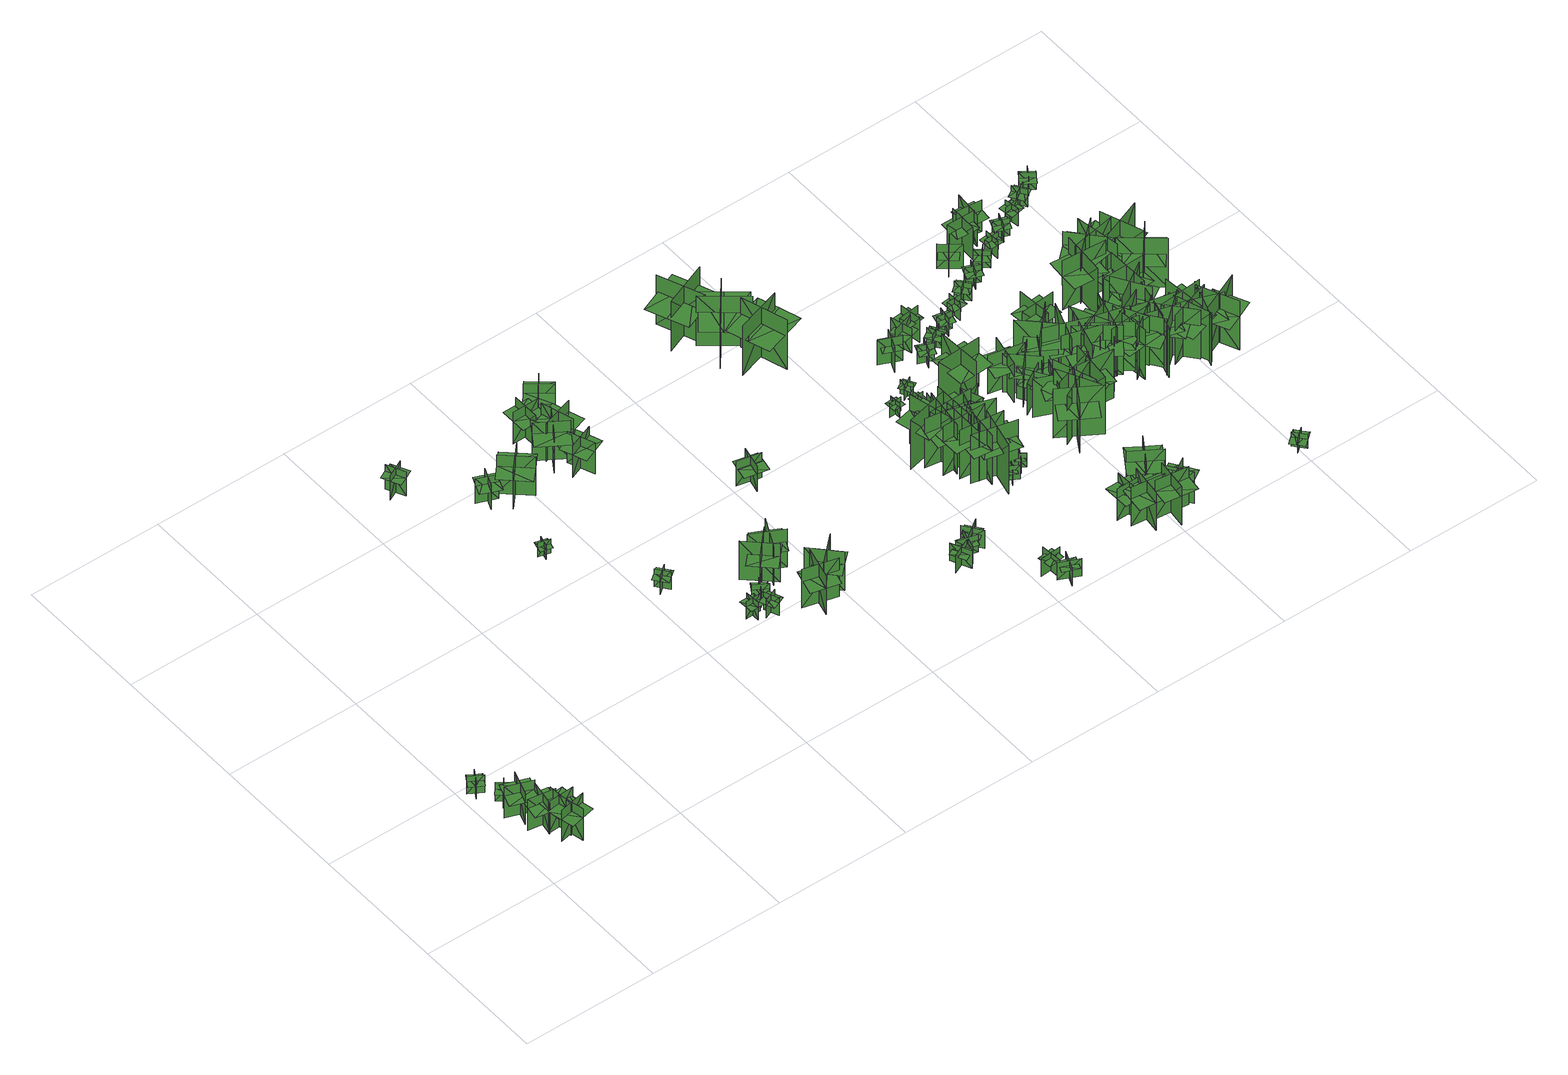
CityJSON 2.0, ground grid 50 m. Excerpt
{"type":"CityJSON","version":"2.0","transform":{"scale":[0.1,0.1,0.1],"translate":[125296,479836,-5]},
"CityObjects":{
"tree1":{"type":"SolitaryVegetationObject","geometry":[{"type":"MultiSurface","lod":"1","boundaries":[[[0,1,2]],[[0,2,3]],[[4,5,6]],[[4,6,7]],[[8,9,10]],[[8,10,11]],[[8,11,12]],[[8,12,13]]]}]},
"tree2":{"type":"SolitaryVegetationObject","geometry":[{"type":"MultiSurface","lod":"1","boundaries":[[[14,15,16]],[[14,16,17]],[[18,19,20]],[[18,20,21]],[[22,23,24]],[[22,24,25]],[[22,25,26]],[[22,26,27]]]}]},
"tree3":{"type":"SolitaryVegetationObject","geometry":[{"type":"MultiSurface","lod":"1","boundaries":[[[28,29,30]],[[28,30,31]],[[32,33,34]],[[32,34,35]],[[36,37,38]],[[36,38,39]],[[36,39,40]],[[36,40,41]]]}]},
"tree4":{"type":"SolitaryVegetationObject","geometry":[{"type":"MultiSurface","lod":"1","boundaries":[[[42,43,44]],[[42,44,45]],[[46,47,48]],[[46,48,49]],[[50,51,52]],[[50,52,53]],[[50,53,54]],[[50,54,55]]]}]},
"tree5":{"type":"SolitaryVegetationObject","geometry":[{"type":"MultiSurface","lod":"1","boundaries":[[[56,57,58]],[[56,58,59]],[[60,61,62]],[[60,62,63]],[[64,65,66]],[[64,66,67]],[[64,67,68]],[[64,68,69]]]}]},
"tree6":{"type":"SolitaryVegetationObject","geometry":[{"type":"MultiSurface","lod":"1","boundaries":[[[70,71,72]],[[70,72,73]],[[74,75,76]],[[74,76,77]],[[78,79,80]],[[78,80,81]],[[78,81,82]],[[78,82,83]]]}]},
"tree7":{"type":"SolitaryVegetationObject","geometry":[{"type":"MultiSurface","lod":"1","boundaries":[[[84,85,86]],[[84,86,87]],[[88,89,90]],[[88,90,91]],[[92,93,94]],[[92,94,95]],[[92,95,96]],[[92,96,97]]]}]},
"tree8":{"type":"SolitaryVegetationObject","geometry":[{"type":"MultiSurface","lod":"1","boundaries":[[[98,99,100]],[[98,100,101]],[[102,103,104]],[[102,104,105]],[[106,107,108]],[[106,108,109]],[[106,109,110]],[[106,110,111]]]}]},
"tree9":{"type":"SolitaryVegetationObject","geometry":[{"type":"MultiSurface","lod":"1","boundaries":[[[112,113,114]],[[112,114,115]],[[116,117,118]],[[116,118,119]],[[120,121,122]],[[120,122,123]],[[120,123,124]],[[120,124,125]]]}]},
"tree10":{"type":"SolitaryVegetationObject","geometry":[{"type":"MultiSurface","lod":"1","boundaries":[[[126,127,128]],[[126,128,129]],[[130,131,132]],[[130,132,133]],[[134,135,136]],[[134,136,137]],[[134,137,138]],[[134,138,139]]]}]},
"tree11":{"type":"SolitaryVegetationObject","geometry":[{"type":"MultiSurface","lod":"1","boundaries":[[[140,141,142]],[[140,142,143]],[[144,145,146]],[[144,146,147]],[[148,149,150]],[[148,150,151]],[[148,151,152]],[[148,152,153]]]}]},
"tree12":{"type":"SolitaryVegetationObject","geometry":[{"type":"MultiSurface","lod":"1","boundaries":[[[154,155,156]],[[154,156,157]],[[158,159,160]],[[158,160,161]],[[162,163,164]],[[162,164,165]],[[162,165,166]],[[162,166,167]]]}]},
"tree13":{"type":"SolitaryVegetationObject","geometry":[{"type":"MultiSurface","lod":"1","boundaries":[[[168,169,170]],[[168,170,171]],[[172,173,174]],[[172,174,175]],[[176,177,178]],[[176,178,179]],[[176,179,180]],[[176,180,181]]]}]},
"tree14":{"type":"SolitaryVegetationObject","geometry":[{"type":"MultiSurface","lod":"1","boundaries":[[[182,183,184]],[[182,184,185]],[[186,187,188]],[[186,188,189]],[[190,191,192]],[[190,192,193]],[[190,193,194]],[[190,194,195]]]}]},
"tree15":{"type":"SolitaryVegetationObject","geometry":[{"type":"MultiSurface","lod":"1","boundaries":[[[196,197,198]],[[196,198,199]],[[200,201,202]],[[200,202,203]],[[204,205,206]],[[204,206,207]],[[204,207,208]],[[204,208,209]]]}]},
"tree16":{"type":"SolitaryVegetationObject","geometry":[{"type":"MultiSurface","lod":"1","boundaries":[[[210,211,212]],[[210,212,213]],[[214,215,216]],[[214,216,217]],[[218,219,220]],[[218,220,221]],[[218,221,222]],[[218,222,223]]]}]},
"tree17":{"type":"SolitaryVegetationObject","geometry":[{"type":"MultiSurface","lod":"1","boundaries":[[[224,225,226]],[[224,226,227]],[[228,229,230]],[[228,230,231]],[[232,233,234]],[[232,234,235]],[[232,235,236]],[[232,236,237]]]}]},
"tree18":{"type":"SolitaryVegetationObject","geometry":[{"type":"MultiSurface","lod":"1","boundaries":[[[238,239,240]],[[238,240,241]],[[242,243,244]],[[242,244,245]],[[246,247,248]],[[246,248,249]],[[246,249,250]],[[246,250,251]]]}]},
"tree19":{"type":"SolitaryVegetationObject","geometry":[{"type":"MultiSurface","lod":"1","boundaries":[[[252,253,254]],[[252,254,255]],[[256,257,258]],[[256,258,259]],[[260,261,262]],[[260,262,263]],[[260,263,264]],[[260,264,265]]]}]},
"tree20":{"type":"SolitaryVegetationObject","geometry":[{"type":"MultiSurface","lod":"1","boundaries":[[[266,267,268]],[[266,268,269]],[[270,271,272]],[[270,272,273]],[[274,275,276]],[[274,276,277]],[[274,277,278]],[[274,278,279]]]}]},
"tree21":{"type":"SolitaryVegetationObject","geometry":[{"type":"MultiSurface","lod":"1","boundaries":[[[280,281,282]],[[280,282,283]],[[284,285,286]],[[284,286,287]],[[288,289,290]],[[288,290,291]],[[288,291,292]],[[288,292,293]]]}]},
"tree22":{"type":"SolitaryVegetationObject","geometry":[{"type":"MultiSurface","lod":"1","boundaries":[[[294,295,296]],[[294,296,297]],[[298,299,300]],[[298,300,301]],[[302,303,304]],[[302,304,305]],[[302,305,306]],[[302,306,307]]]}]},
"tree23":{"type":"SolitaryVegetationObject","geometry":[{"type":"MultiSurface","lod":"1","boundaries":[[[308,309,310]],[[308,310,311]],[[312,313,314]],[[312,314,315]],[[316,317,318]],[[316,318,319]],[[316,319,320]],[[316,320,321]]]}]},
"tree24":{"type":"SolitaryVegetationObject","geometry":[{"type":"MultiSurface","lod":"1","boundaries":[[[322,323,324]],[[322,324,325]],[[326,327,328]],[[326,328,329]],[[330,331,332]],[[330,332,333]],[[330,333,334]],[[330,334,335]]]}]},
"tree25":{"type":"SolitaryVegetationObject","geometry":[{"type":"MultiSurface","lod":"1","boundaries":[[[336,337,338]],[[336,338,339]],[[340,341,342]],[[340,342,343]],[[344,345,346]],[[344,346,347]],[[344,347,348]],[[344,348,349]]]}]},
"tree26":{"type":"SolitaryVegetationObject","geometry":[{"type":"MultiSurface","lod":"1","boundaries":[[[350,351,352]],[[350,352,353]],[[354,355,356]],[[354,356,357]],[[358,359,360]],[[358,360,361]],[[358,361,362]],[[358,362,363]]]}]},
"tree27":{"type":"SolitaryVegetationObject","geometry":[{"type":"MultiSurface","lod":"1","boundaries":[[[364,365,366]],[[364,366,367]],[[368,369,370]],[[368,370,371]],[[372,373,374]],[[372,374,375]],[[372,375,376]],[[372,376,377]]]}]},
"tree28":{"type":"SolitaryVegetationObject","geometry":[{"type":"MultiSurface","lod":"1","boundaries":[[[378,379,380]],[[378,380,381]],[[382,383,384]],[[382,384,385]],[[386,387,388]],[[386,388,389]],[[386,389,390]],[[386,390,391]]]}]},
"tree29":{"type":"SolitaryVegetationObject","geometry":[{"type":"MultiSurface","lod":"1","boundaries":[[[392,393,394]],[[392,394,395]],[[396,397,398]],[[396,398,399]],[[400,401,402]],[[400,402,403]],[[400,403,404]],[[400,404,405]]]}]},
"tree30":{"type":"SolitaryVegetationObject","geometry":[{"type":"MultiSurface","lod":"1","boundaries":[[[406,407,408]],[[406,408,409]],[[410,411,412]],[[410,412,413]],[[414,415,416]],[[414,416,417]],[[414,417,418]],[[414,418,419]]]}]},
"tree31":{"type":"SolitaryVegetationObject","geometry":[{"type":"MultiSurface","lod":"1","boundaries":[[[420,421,422]],[[420,422,423]],[[424,425,426]],[[424,426,427]],[[428,429,430]],[[428,430,431]],[[428,431,432]],[[428,432,433]]]}]},
"tree32":{"type":"SolitaryVegetationObject","geometry":[{"type":"MultiSurface","lod":"1","boundaries":[[[434,435,436]],[[434,436,437]],[[438,439,440]],[[438,440,441]],[[442,443,444]],[[442,444,445]],[[442,445,446]],[[442,446,447]]]}]},
"tree33":{"type":"SolitaryVegetationObject","geometry":[{"type":"MultiSurface","lod":"1","boundaries":[[[448,449,450]],[[448,450,451]],[[452,453,454]],[[452,454,455]],[[456,457,458]],[[456,458,459]],[[456,459,460]],[[456,460,461]]]}]},
"tree34":{"type":"SolitaryVegetationObject","geometry":[{"type":"MultiSurface","lod":"1","boundaries":[[[462,463,464]],[[462,464,465]],[[466,467,468]],[[466,468,469]],[[470,471,472]],[[470,472,473]],[[470,473,474]],[[470,474,475]]]}]},
"tree35":{"type":"SolitaryVegetationObject","geometry":[{"type":"MultiSurface","lod":"1","boundaries":[[[476,477,478]],[[476,478,479]],[[480,481,482]],[[480,482,483]],[[484,485,486]],[[484,486,487]],[[484,487,488]],[[484,488,489]]]}]},
"tree36":{"type":"SolitaryVegetationObject","geometry":[{"type":"MultiSurface","lod":"1","boundaries":[[[490,491,492]],[[490,492,493]],[[494,495,496]],[[494,496,497]],[[498,499,500]],[[498,500,501]],[[498,501,502]],[[498,502,503]]]}]},
"tree37":{"type":"SolitaryVegetationObject","geometry":[{"type":"MultiSurface","lod":"1","boundaries":[[[504,505,506]],[[504,506,507]],[[508,509,510]],[[508,510,511]],[[512,513,514]],[[512,514,515]],[[512,515,516]],[[512,516,517]]]}]},
"tree38":{"type":"SolitaryVegetationObject","geometry":[{"type":"MultiSurface","lod":"1","boundaries":[[[518,519,520]],[[518,520,521]],[[522,523,524]],[[522,524,525]],[[526,527,528]],[[526,528,529]],[[526,529,530]],[[526,530,531]]]}]},
"tree39":{"type":"SolitaryVegetationObject","geometry":[{"type":"MultiSurface","lod":"1","boundaries":[[[532,533,534]],[[532,534,535]],[[536,537,538]],[[536,538,539]],[[540,541,542]],[[540,542,543]],[[540,543,544]],[[540,544,545]]]}]},
"tree40":{"type":"SolitaryVegetationObject","geometry":[{"type":"MultiSurface","lod":"1","boundaries":[[[546,547,548]],[[546,548,549]],[[550,551,552]],[[550,552,553]],[[554,555,556]],[[554,556,557]],[[554,557,558]],[[554,558,559]]]}]},
"tree41":{"type":"SolitaryVegetationObject","geometry":[{"type":"MultiSurface","lod":"1","boundaries":[[[560,561,562]],[[560,562,563]],[[564,565,566]],[[564,566,567]],[[568,569,570]],[[568,570,571]],[[568,571,572]],[[568,572,573]]]}]},
"tree42":{"type":"SolitaryVegetationObject","geometry":[{"type":"MultiSurface","lod":"1","boundaries":[[[574,575,576]],[[574,576,577]],[[578,579,580]],[[578,580,581]],[[582,583,584]],[[582,584,585]],[[582,585,586]],[[582,586,587]]]}]},
"tree43":{"type":"SolitaryVegetationObject","geometry":[{"type":"MultiSurface","lod":"1","boundaries":[[[588,589,590]],[[588,590,591]],[[592,593,594]],[[592,594,595]],[[596,597,598]],[[596,598,599]],[[596,599,600]],[[596,600,601]]]}]},
"tree44":{"type":"SolitaryVegetationObject","geometry":[{"type":"MultiSurface","lod":"1","boundaries":[[[602,603,604]],[[602,604,605]],[[606,607,608]],[[606,608,609]],[[610,611,612]],[[610,612,613]],[[610,613,614]],[[610,614,615]]]}]},
"tree45":{"type":"SolitaryVegetationObject","geometry":[{"type":"MultiSurface","lod":"1","boundaries":[[[616,617,618]],[[616,618,619]],[[620,621,622]],[[620,622,623]],[[624,625,626]],[[624,626,627]],[[624,627,628]],[[624,628,629]]]}]},
"tree46":{"type":"SolitaryVegetationObject","geometry":[{"type":"MultiSurface","lod":"1","boundaries":[[[630,631,632]],[[630,632,633]],[[634,635,636]],[[634,636,637]],[[638,639,640]],[[638,640,641]],[[638,641,642]],[[638,642,643]]]}]},
"tree47":{"type":"SolitaryVegetationObject","geometry":[{"type":"MultiSurface","lod":"1","boundaries":[[[644,645,646]],[[644,646,647]],[[648,649,650]],[[648,650,651]],[[652,653,654]],[[652,654,655]],[[652,655,656]],[[652,656,657]]]}]},
"tree48":{"type":"SolitaryVegetationObject","geometry":[{"type":"MultiSurface","lod":"1","boundaries":[[[658,659,660]],[[658,660,661]],[[662,663,664]],[[662,664,665]],[[666,667,668]],[[666,668,669]],[[666,669,670]],[[666,670,671]]]}]},
"tree49":{"type":"SolitaryVegetationObject","geometry":[{"type":"MultiSurface","lod":"1","boundaries":[[[672,673,674]],[[672,674,675]],[[676,677,678]],[[676,678,679]],[[680,681,682]],[[680,682,683]],[[680,683,684]],[[680,684,685]]]}]},
"tree50":{"type":"SolitaryVegetationObject","geometry":[{"type":"MultiSurface","lod":"1","boundaries":[[[686,687,688]],[[686,688,689]],[[690,691,692]],[[690,692,693]],[[694,695,696]],[[694,696,697]],[[694,697,698]],[[694,698,699]]]}]},
"tree51":{"type":"SolitaryVegetationObject","geometry":[{"type":"MultiSurface","lod":"1","boundaries":[[[700,701,702]],[[700,702,703]],[[704,705,706]],[[704,706,707]],[[708,709,710]],[[708,710,711]],[[708,711,712]],[[708,712,713]]]}]},
"tree52":{"type":"SolitaryVegetationObject","geometry":[{"type":"MultiSurface","lod":"1","boundaries":[[[714,715,716]],[[714,716,717]],[[718,719,720]],[[718,720,721]],[[722,723,724]],[[722,724,725]],[[722,725,726]],[[722,726,727]]]}]},
"tree53":{"type":"SolitaryVegetationObject","geometry":[{"type":"MultiSurface","lod":"1","boundaries":[[[728,729,730]],[[728,730,731]],[[732,733,734]],[[732,734,735]],[[736,737,738]],[[736,738,739]],[[736,739,740]],[[736,740,741]]]}]},
"tree54":{"type":"SolitaryVegetationObject","geometry":[{"type":"MultiSurface","lod":"1","boundaries":[[[742,743,744]],[[742,744,745]],[[746,747,748]],[[746,748,749]],[[750,751,752]],[[750,752,753]],[[750,753,754]],[[750,754,755]]]}]},
"tree55":{"type":"SolitaryVegetationObject","geometry":[{"type":"MultiSurface","lod":"1","boundaries":[[[756,757,758]],[[756,758,759]],[[760,761,762]],[[760,762,763]],[[764,765,766]],[[764,766,767]],[[764,767,768]],[[764,768,769]]]}]},
"tree56":{"type":"SolitaryVegetationObject","geometry":[{"type":"MultiSurface","lod":"1","boundaries":[[[770,771,772]],[[770,772,773]],[[774,775,776]],[[774,776,777]],[[778,779,780]],[[778,780,781]],[[778,781,782]],[[778,782,783]]]}]},
"tree57":{"type":"SolitaryVegetationObject","geometry":[{"type":"MultiSurface","lod":"1","boundaries":[[[784,785,786]],[[784,786,787]],[[788,789,790]],[[788,790,791]],[[792,793,794]],[[792,794,795]],[[792,795,796]],[[792,796,797]]]}]},
"tree58":{"type":"SolitaryVegetationObject","geometry":[{"type":"MultiSurface","lod":"1","boundaries":[[[798,799,800]],[[798,800,801]],[[802,803,804]],[[802,804,805]],[[806,807,808]],[[806,808,809]],[[806,809,810]],[[806,810,811]]]}]},
"tree59":{"type":"SolitaryVegetationObject","geometry":[{"type":"MultiSurface","lod":"1","boundaries":[[[812,813,814]],[[812,814,815]],[[816,817,818]],[[816,818,819]],[[820,821,822]],[[820,822,823]],[[820,823,824]],[[820,824,825]]]}]},
"tree60":{"type":"SolitaryVegetationObject","geometry":[{"type":"MultiSurface","lod":"1","boundaries":[[[826,827,828]],[[826,828,829]],[[830,831,832]],[[830,832,833]],[[834,835,836]],[[834,836,837]],[[834,837,838]],[[834,838,839]]]}]},
"tree61":{"type":"SolitaryVegetationObject","geometry":[{"type":"MultiSurface","lod":"1","boundaries":[[[840,841,842]],[[840,842,843]],[[844,845,846]],[[844,846,847]],[[848,849,850]],[[848,850,851]],[[848,851,852]],[[848,852,853]]]}]},
"tree62":{"type":"SolitaryVegetationObject","geometry":[{"type":"MultiSurface","lod":"1","boundaries":[[[854,855,856]],[[854,856,857]],[[858,859,860]],[[858,860,861]],[[862,863,864]],[[862,864,865]],[[862,865,866]],[[862,866,867]]]}]},
"tree63":{"type":"SolitaryVegetationObject","geometry":[{"type":"MultiSurface","lod":"1","boundaries":[[[868,869,870]],[[868,870,871]],[[872,873,874]],[[872,874,875]],[[876,877,878]],[[876,878,879]],[[876,879,880]],[[876,880,881]]]}]},
"tree64":{"type":"SolitaryVegetationObject","geometry":[{"type":"MultiSurface","lod":"1","boundaries":[[[882,883,884]],[[882,884,885]],[[886,887,888]],[[886,888,889]],[[890,891,892]],[[890,892,893]],[[890,893,894]],[[890,894,895]]]}]},
"tree65":{"type":"SolitaryVegetationObject","geometry":[{"type":"MultiSurface","lod":"1","boundaries":[[[896,897,898]],[[896,898,899]],[[900,901,902]],[[900,902,903]],[[904,905,906]],[[904,906,907]],[[904,907,908]],[[904,908,909]]]}]},
"tree66":{"type":"SolitaryVegetationObject","geometry":[{"type":"MultiSurface","lod":"1","boundaries":[[[910,911,912]],[[910,912,913]],[[914,915,916]],[[914,916,917]],[[918,919,920]],[[918,920,921]],[[918,921,922]],[[918,922,923]]]}]},
"tree67":{"type":"SolitaryVegetationObject","geometry":[{"type":"MultiSurface","lod":"1","boundaries":[[[924,925,926]],[[924,926,927]],[[928,929,930]],[[928,930,931]],[[932,933,934]],[[932,934,935]],[[932,935,936]],[[932,936,937]]]}]},
"tree68":{"type":"SolitaryVegetationObject","geometry":[{"type":"MultiSurface","lod":"1","boundaries":[[[938,939,940]],[[938,940,941]],[[942,943,944]],[[942,944,945]],[[946,947,948]],[[946,948,949]],[[946,949,950]],[[946,950,951]]]}]},
"tree69":{"type":"SolitaryVegetationObject","geometry":[{"type":"MultiSurface","lod":"1","boundaries":[[[952,953,954]],[[952,954,955]],[[956,957,958]],[[956,958,959]],[[960,961,962]],[[960,962,963]],[[960,963,964]],[[960,964,965]]]}]},
"tree70":{"type":"SolitaryVegetationObject","geometry":[{"type":"MultiSurface","lod":"1","boundaries":[[[966,967,968]],[[966,968,969]],[[970,971,972]],[[970,972,973]],[[974,975,976]],[[974,976,977]],[[974,977,978]],[[974,978,979]]]}]},
"tree71":{"type":"SolitaryVegetationObject","geometry":[{"type":"MultiSurface","lod":"1","boundaries":[[[980,981,982]],[[980,982,983]],[[984,985,986]],[[984,986,987]],[[988,989,990]],[[988,990,991]],[[988,991,992]],[[988,992,993]]]}]},
"tree72":{"type":"SolitaryVegetationObject","geometry":[{"type":"MultiSurface","lod":"1","boundaries":[[[994,995,996]],[[994,996,997]],[[998,999,1000]],[[998,1000,1001]],[[1002,1003,1004]],[[1002,1004,1005]],[[1002,1005,1006]],[[1002,1006,1007]]]}]},
"tree73":{"type":"SolitaryVegetationObject","geometry":[{"type":"MultiSurface","lod":"1","boundaries":[[[1008,1009,1010]],[[1008,1010,1011]],[[1012,1013,1014]],[[1012,1014,1015]],[[1016,1017,1018]],[[1016,1018,1019]],[[1016,1019,1020]],[[1016,1020,1021]]]}]},
"tree74":{"type":"SolitaryVegetationObject","geometry":[{"type":"MultiSurface","lod":"1","boundaries":[[[1022,1023,1024]],[[1022,1024,1025]],[[1026,1027,1028]],[[1026,1028,1029]],[[1030,1031,1032]],[[1030,1032,1033]],[[1030,1034,1035]],[[1030,1035,1031]]]}]},
"tree75":{"type":"SolitaryVegetationObject","geometry":[{"type":"MultiSurface","lod":"1","boundaries":[[[1036,1037,1038]],[[1036,1038,1039]],[[1040,1041,1042]],[[1040,1042,1043]],[[1044,1045,1046]],[[1044,1046,1047]],[[1044,1047,1048]],[[1044,1048,1049]]]}]},
"tree76":{"type":"SolitaryVegetationObject","geometry":[{"type":"MultiSurface","lod":"1","boundaries":[[[1050,1051,1052]],[[1050,1052,1053]],[[1054,1055,1056]],[[1054,1056,1057]],[[1058,1059,1060]],[[1058,1060,1061]],[[1058,1061,1062]],[[1058,1062,1063]]]}]},
"tree77":{"type":"SolitaryVegetationObject","geometry":[{"type":"MultiSurface","lod":"1","boundaries":[[[1064,1065,1066]],[[1064,1066,1067]],[[1068,1069,1070]],[[1068,1070,1071]],[[1072,1073,1074]],[[1072,1074,1075]],[[1072,1075,1076]],[[1072,1076,1077]]]}]},
"tree78":{"type":"SolitaryVegetationObject","geometry":[{"type":"MultiSurface","lod":"1","boundaries":[[[1078,1079,1080]],[[1078,1080,1081]],[[1082,1083,1084]],[[1082,1084,1085]],[[1086,1087,1088]],[[1086,1088,1089]],[[1086,1089,1090]],[[1086,1090,1091]]]}]},
"tree79":{"type":"SolitaryVegetationObject","geometry":[{"type":"MultiSurface","lod":"1","boundaries":[[[1092,1093,1094]],[[1092,1094,1095]],[[1096,1097,1098]],[[1096,1098,1099]],[[1100,1101,1102]],[[1100,1102,1103]],[[1100,1103,1104]],[[1100,1104,1105]]]}]},
"tree80":{"type":"SolitaryVegetationObject","geometry":[{"type":"MultiSurface","lod":"1","boundaries":[[[1106,1107,1108]],[[1106,1108,1109]],[[1110,1111,1112]],[[1110,1112,1113]],[[1114,1115,1116]],[[1114,1116,1117]],[[1114,1117,1118]],[[1114,1118,1119]]]}]},
"tree81":{"type":"SolitaryVegetationObject","geometry":[{"type":"MultiSurface","lod":"1","boundaries":[[[1120,1121,1122]],[[1120,1122,1123]],[[1124,1125,1126]],[[1124,1126,1127]],[[1128,1129,1130]],[[1128,1130,1131]],[[1128,1131,1132]],[[1128,1132,1133]]]}]},
"tree82":{"type":"SolitaryVegetationObject","geometry":[{"type":"MultiSurface","lod":"1","boundaries":[[[1134,1135,1136]],[[1134,1136,1137]],[[1138,1139,1140]],[[1138,1140,1141]],[[1142,1143,1144]],[[1142,1144,1145]],[[1142,1145,1146]],[[1142,1146,1147]]]}]},
"tree83":{"type":"SolitaryVegetationObject","geometry":[{"type":"MultiSurface","lod":"1","boundaries":[[[1148,1149,1150]],[[1148,1150,1151]],[[1152,1153,1154]],[[1152,1154,1155]],[[1156,1157,1158]],[[1156,1158,1159]],[[1156,1159,1160]],[[1156,1160,1161]]]}]},
"tree84":{"type":"SolitaryVegetationObject","geometry":[{"type":"MultiSurface","lod":"1","boundaries":[[[1162,1163,1164]],[[1162,1164,1165]],[[1166,1167,1168]],[[1166,1168,1169]],[[1170,1171,1172]],[[1170,1172,1173]],[[1170,1173,1174]],[[1170,1174,1175]]]}]},
"tree85":{"type":"SolitaryVegetationObject","geometry":[{"type":"MultiSurface","lod":"1","boundaries":[[[1176,1177,1178]],[[1176,1178,1179]],[[1180,1181,1182]],[[1180,1182,1183]],[[1184,1185,1186]],[[1184,1186,1187]],[[1184,1187,1188]],[[1184,1188,1189]]]}]},
"tree86":{"type":"SolitaryVegetationObject","geometry":[{"type":"MultiSurface","lod":"1","boundaries":[[[1190,1191,1192]],[[1190,1192,1193]],[[1194,1195,1196]],[[1194,1196,1197]],[[1198,1199,1200]],[[1198,1200,1201]],[[1198,1201,1202]],[[1198,1202,1203]]]}]},
"tree87":{"type":"SolitaryVegetationObject","geometry":[{"type":"MultiSurface","lod":"1","boundaries":[[[1204,1205,1206]],[[1204,1206,1207]],[[1208,1209,1210]],[[1208,1210,1211]],[[1212,1213,1214]],[[1212,1214,1215]],[[1212,1215,1216]],[[1212,1216,1217]]]}]},
"tree88":{"type":"SolitaryVegetationObject","geometry":[{"type":"MultiSurface","lod":"1","boundaries":[[[1218,1219,1220]],[[1218,1220,1221]],[[1222,1223,1224]],[[1222,1224,1225]],[[1226,1227,1228]],[[1226,1228,1229]],[[1226,1229,1230]],[[1226,1230,1231]]]}]},
"tree89":{"type":"SolitaryVegetationObject","geometry":[{"type":"MultiSurface","lod":"1","boundaries":[[[1232,1233,1234]],[[1232,1234,1235]],[[1236,1237,1238]],[[1236,1238,1239]],[[1240,1241,1242]],[[1240,1242,1243]],[[1240,1243,1244]],[[1240,1244,1245]]]}]},
"tree90":{"type":"SolitaryVegetationObject","geometry":[{"type":"MultiSurface","lod":"1","boundaries":[[[1246,1247,1248]],[[1246,1248,1249]],[[1250,1251,1252]],[[1250,1252,1253]],[[1254,1255,1256]],[[1254,1256,1257]],[[1254,1257,1258]],[[1254,1258,1259]]]}]},
"tree91":{"type":"SolitaryVegetationObject","geometry":[{"type":"MultiSurface","lod":"1","boundaries":[[[1260,1261,1262]],[[1260,1262,1263]],[[1264,1265,1266]],[[1264,1266,1267]],[[1268,1269,1270]],[[1268,1270,1271]],[[1268,1271,1272]],[[1268,1272,1273]]]}]},
"tree92":{"type":"SolitaryVegetationObject","geometry":[{"type":"MultiSurface","lod":"1","boundaries":[[[1274,1275,1276]],[[1274,1276,1277]],[[1278,1279,1280]],[[1278,1280,1281]],[[1282,1283,1284]],[[1282,1284,1285]],[[1282,1285,1286]],[[1282,1286,1287]]]}]},
"tree93":{"type":"SolitaryVegetationObject","geometry":[{"type":"MultiSurface","lod":"1","boundaries":[[[1288,1289,1290]],[[1288,1290,1291]],[[1292,1293,1294]],[[1292,1294,1295]],[[1296,1297,1298]],[[1296,1298,1299]],[[1296,1299,1300]],[[1296,1300,1301]]]}]},
"tree94":{"type":"SolitaryVegetationObject","geometry":[{"type":"MultiSurface","lod":"1","boundaries":[[[1302,1303,1304]],[[1302,1304,1305]],[[1306,1307,1308]],[[1306,1308,1309]],[[1310,1311,1312]],[[1310,1312,1313]],[[1310,1313,1314]],[[1310,1314,1315]]]}]},
"tree95":{"type":"SolitaryVegetationObject","geometry":[{"type":"MultiSurface","lod":"1","boundaries":[[[1316,1317,1318]],[[1316,1318,1319]],[[1320,1321,1322]],[[1320,1322,1323]],[[1324,1325,1326]],[[1324,1326,1327]],[[1324,1327,1328]],[[1324,1328,1329]]]}]},
"tree96":{"type":"SolitaryVegetationObject","geometry":[{"type":"MultiSurface","lod":"1","boundaries":[[[1330,1331,1332]],[[1330,1332,1333]],[[1334,1335,1336]],[[1334,1336,1337]],[[1338,1339,1340]],[[1338,1340,1341]],[[1338,1341,1342]],[[1338,1342,1343]]]}]},
"tree97":{"type":"SolitaryVegetationObject","geometry":[{"type":"MultiSurface","lod":"1","boundaries":[[[1344,1345,1346]],[[1344,1346,1347]],[[1348,1349,1350]],[[1348,1350,1351]],[[1352,1353,1354]],[[1352,1354,1355]],[[1352,1355,1356]],[[1352,1356,1357]]]}]},
"tree98":{"type":"SolitaryVegetationObject","geometry":[{"type":"MultiSurface","lod":"1","boundaries":[[[1358,1359,1360]],[[1358,1360,1361]],[[1362,1363,1364]],[[1362,1364,1365]],[[1366,1367,1368]],[[1366,1368,1369]],[[1366,1369,1370]],[[1366,1370,1371]]]}]},
"tree99":{"type":"SolitaryVegetationObject","geometry":[{"type":"MultiSurface","lod":"1","boundaries":[[[1372,1373,1374]],[[1372,1374,1375]],[[1376,1377,1378]],[[1376,1378,1379]],[[1380,1381,1382]],[[1380,1382,1383]],[[1380,1383,1384]],[[1380,1384,1385]]]}]},
"tree100":{"type":"SolitaryVegetationObject","geometry":[{"type":"MultiSurface","lod":"1","boundaries":[[[1386,1387,1388]],[[1386,1388,1389]],[[1390,1391,1392]],[[1390,1392,1393]],[[1394,1395,1396]],[[1394,1396,1397]],[[1394,1397,1398]],[[1394,1398,1399]]]}]},
"tree101":{"type":"SolitaryVegetationObject","geometry":[{"type":"MultiSurface","lod":"1","boundaries":[[[1400,1401,1402]],[[1400,1402,1403]],[[1404,1405,1406]],[[1404,1406,1407]],[[1408,1409,1410]],[[1408,1410,1411]],[[1408,1412,1413]],[[1408,1413,1409]]]}]},
"tree102":{"type":"SolitaryVegetationObject","geometry":[{"type":"MultiSurface","lod":"1","boundaries":[[[1414,1415,1416]],[[1414,1416,1417]],[[1418,1419,1420]],[[1418,1420,1421]],[[1422,1423,1424]],[[1422,1424,1425]],[[1422,1425,1426]],[[1422,1426,1427]]]}]},
"tree103":{"type":"SolitaryVegetationObject","geometry":[{"type":"MultiSurface","lod":"1","boundaries":[[[1428,1429,1430]],[[1428,1430,1431]],[[1432,1433,1434]],[[1432,1434,1435]],[[1436,1437,1438]],[[1436,1438,1439]],[[1436,1439,1440]],[[1436,1440,1441]]]}]},
"tree104":{"type":"SolitaryVegetationObject","geometry":[{"type":"MultiSurface","lod":"1","boundaries":[[[1442,1443,1444]],[[1442,1444,1445]],[[1446,1447,1448]],[[1446,1448,1449]],[[1450,1451,1452]],[[1450,1452,1453]],[[1450,1453,1454]],[[1450,1454,1455]]]}]},
"tree105":{"type":"SolitaryVegetationObject","geometry":[{"type":"MultiSurface","lod":"1","boundaries":[[[1456,1457,1458]],[[1456,1458,1459]],[[1460,1461,1462]],[[1460,1462,1463]],[[1464,1465,1466]],[[1464,1466,1467]],[[1464,1467,1468]],[[1464,1468,1469]]]}]},
"tree106":{"type":"SolitaryVegetationObject","geometry":[{"type":"MultiSurface","lod":"1","boundaries":[[[1470,1471,1472]],[[1470,1472,1473]],[[1474,1475,1476]],[[1474,1476,1477]],[[1478,1479,1480]],[[1478,1480,1481]],[[1478,1481,1482]],[[1478,1482,1483]]]}]},
"tree107":{"type":"SolitaryVegetationObject","geometry":[{"type":"MultiSurface","lod":"1","boundaries":[[[1484,1485,1486]],[[1484,1486,1487]],[[1488,1489,1490]],[[1488,1490,1491]],[[1492,1493,1494]],[[1492,1494,1495]],[[1492,1495,1496]],[[1492,1496,1497]]]}]}
},
"vertices":[
[21,465,24],[68,436,24],[68,436,101],[21,465,101],[29,429,24],[58,476,24],[58,476,101],[29,429,101],[29,429,79],[53,414,79],[82,462,79],[58,476,79],[35,490,79],[6,443,79],
[86,255,14],[120,349,14],[120,349,152],[86,255,152],[146,283,14],[53,317,14],[53,317,152],[146,283,152],[146,283,114],[163,330,114],[70,364,114],[53,317,114],[36,270,114],[129,236,114],
[123,177,11],[140,275,11],[140,275,149],[123,177,149],[177,215,11],[79,232,11],[79,232,149],[177,215,149],[177,215,110],[186,264,110],[87,281,110],[79,232,110],[71,183,110],[169,166,110],
[107,390,24],[72,347,24],[72,347,101],[107,390,101],[70,386,24],[113,351,24],[113,351,101],[70,386,101],[70,386,79],[53,365,79],[96,330,79],[113,351,79],[131,373,79],[88,407,79],
[128,122,18],[226,143,18],[226,143,157],[128,122,157],[184,86,18],[163,183,18],[163,183,157],[184,86,157],[184,86,118],[233,97,118],[212,194,118],[163,183,118],[114,173,118],[135,75,118],
[165,228,14],[170,129,14],[170,129,153],[165,228,153],[120,179,14],[220,185,14],[220,185,153],[120,179,153],[120,179,114],[123,130,114],[222,135,114],[220,185,114],[217,235,114],[118,229,114],
[617,1613,40],[682,1644,40],[682,1644,148],[617,1613,148],[667,1596,40],[636,1661,40],[636,1661,148],[667,1596,148],[667,1596,120],[698,1611,120],[667,1675,120],[636,1661,120],[605,1646,120],[636,1581,120],
[828,1136,35],[871,1125,35],[871,1125,97],[828,1136,97],[842,1111,35],[854,1154,35],[854,1154,97],[842,1111,97],[842,1111,79],[864,1105,79],[875,1148,79],[854,1154,79],[832,1159,79],[821,1116,79],
[890,1412,37],[819,1441,37],[819,1441,144],[890,1412,144],[871,1460,37],[841,1388,37],[841,1388,144],[871,1460,144],[871,1460,114],[835,1474,114],[805,1403,114],[841,1388,114],[877,1373,114],[906,1445,114],
[1072,808,34],[1028,774,34],[1028,774,111],[1072,808,111],[1035,813,34],[1069,769,34],[1069,769,111],[1035,813,111],[1035,813,90],[1013,796,90],[1047,752,90],[1069,769,90],[1091,786,90],[1057,830,90],
[1173,523,33],[1229,525,33],[1229,525,110],[1173,523,110],[1200,498,33],[1198,553,33],[1198,553,110],[1200,498,110],[1200,498,88],[1228,499,88],[1226,554,88],[1198,553,88],[1170,552,88],[1173,497,88],
[982,1440,33],[900,1351,33],[900,1351,203],[982,1440,203],[901,1437,33],[991,1355,33],[991,1355,203],[901,1437,203],[901,1437,155],[860,1392,155],[949,1310,155],[991,1355,155],[1032,1400,155],[942,1482,155],
[1276,510,33],[1225,489,33],[1225,489,110],[1276,510,110],[1242,524,33],[1263,473,33],[1263,473,110],[1242,524,110],[1242,524,89],[1216,514,89],[1237,463,89],[1263,473,89],[1288,483,89],[1268,535,89],
[1232,571,33],[1280,542,33],[1280,542,110],[1232,571,110],[1241,535,33],[1269,582,33],[1269,582,110],[1241,535,110],[1241,535,88],[1265,521,88],[1293,568,88],[1269,582,88],[1246,597,88],[1217,549,88],
[1274,583,33],[1362,675,33],[1362,675,203],[1274,583,203],[1356,585,33],[1356,585,203],[1263,673,203],[1263,673,33],[1356,585,149],[1393,623,149],[1319,694,149],[1282,655,149],[1245,617,149],[1319,546,149],
[1341,458,29],[1465,426,29],[1465,426,200],[1341,458,200],[1383,388,29],[1383,388,200],[1415,511,200],[1415,511,29],[1383,388,146],[1434,374,146],[1460,473,146],[1409,487,146],[1357,500,146],[1331,401,146],
[1095,1393,38],[1161,1496,38],[1161,1496,207],[1095,1393,207],[1174,1410,38],[1072,1476,38],[1072,1476,207],[1174,1410,207],[1174,1410,160],[1207,1461,160],[1105,1527,160],[1072,1476,160],[1039,1425,160],[1141,1359,160],
[1415,625,31],[1301,682,31],[1301,682,201],[1415,625,201],[1389,703,31],[1389,703,201],[1332,588,201],[1332,588,31],[1389,703,147],[1341,727,147],[1295,635,147],[1343,611,147],[1391,588,147],[1436,679,147],
[1111,1608,52],[1112,1509,52],[1112,1509,190],[1111,1608,190],[1064,1561,52],[1164,1562,52],[1164,1562,190],[1064,1561,190],[1064,1561,151],[1065,1511,151],[1164,1512,151],[1164,1562,151],[1163,1612,151],[1064,1611,151],
[1159,1409,30],[1197,1316,30],[1197,1316,168],[1159,1409,168],[1133,1348,30],[1226,1385,30],[1226,1385,168],[1133,1348,168],[1133,1348,129],[1152,1301,129],[1244,1339,129],[1226,1385,129],[1207,1431,129],[1115,1394,129],
[1412,437,30],[1506,524,30],[1506,524,201],[1412,437,201],[1494,435,30],[1494,435,201],[1407,528,201],[1407,528,30],[1494,435,147],[1533,471,147],[1464,546,147],[1425,509,147],[1386,473,147],[1455,398,147],
[1185,1413,36],[1149,1529,36],[1149,1529,205],[1185,1413,205],[1223,1484,36],[1107,1448,36],[1107,1448,205],[1223,1484,205],[1223,1484,158],[1205,1542,158],[1089,1506,158],[1107,1448,158],[1125,1390,158],[1241,1426,158],
[1234,1649,49],[1171,1572,49],[1171,1572,188],[1234,1649,188],[1168,1642,49],[1245,1580,49],[1245,1580,188],[1168,1642,188],[1168,1642,149],[1136,1604,149],[1214,1541,149],[1245,1580,149],[1276,1618,149],[1199,1681,149],
[1508,1002,33],[1594,983,33],[1594,983,142],[1508,1002,142],[1545,943,33],[1565,1029,33],[1565,1029,142],[1545,943,142],[1512,995,107],[1503,955,107],[1590,937,107],[1598,977,107],[1606,1017,107],[1520,1035,107],
[1864,264,32],[1831,335,32],[1831,335,110],[1864,264,110],[1881,313,32],[1881,313,110],[1811,280,110],[1811,280,32],[1861,270,89],[1884,282,89],[1856,336,89],[1833,324,89],[1810,312,89],[1838,258,89],
[1924,309,31],[1849,329,31],[1849,329,109],[1924,309,109],[1898,354,31],[1898,354,109],[1878,279,109],[1878,279,31],[1918,311,88],[1923,336,88],[1864,349,88],[1858,324,88],[1853,299,88],[1912,286,88],
[1905,374,32],[1949,310,32],[1949,310,110],[1905,374,110],[1896,322,32],[1896,322,110],[1959,367,110],[1959,367,32],[1908,368,89],[1888,353,89],[1925,304,89],[1945,320,89],[1966,336,89],[1929,384,89],
[2090,111,31],[2012,104,31],[2012,104,108],[2090,111,108],[2049,144,31],[2049,144,108],[2056,66,108],[2056,66,31],[2083,110,88],[2079,136,88],[2019,128,88],[2023,102,88],[2026,76,88],[2086,85,88],
[2042,61,31],[2114,29,31],[2114,29,108],[2042,61,108],[2062,12,31],[2062,12,108],[2093,83,108],[2093,83,31],[2049,58,88],[2039,34,88],[2096,12,88],[2105,36,88],[2115,60,88],[2058,82,88],
[1886,1667,20],[1722,1603,20],[1722,1603,239],[1886,1667,239],[1758,1723,20],[1822,1559,20],[1822,1559,239],[1758,1723,239],[1871,1674,168],[1841,1750,168],[1678,1683,168],[1708,1608,168],[1739,1533,168],[1902,1599,168],
[2138,760,34],[1980,721,34],[1980,721,251],[2138,760,251],[2048,814,34],[2048,814,251],[2087,656,251],[2087,656,34],[2048,814,182],[1982,798,182],[2013,671,182],[2079,688,182],[2145,704,182],[2114,830,182],
[2020,703,32],[2181,679,32],[2181,679,249],[2020,703,249],[2083,619,32],[2083,619,249],[2106,780,249],[2106,780,32],[2083,619,181],[2150,610,181],[2169,738,181],[2101,748,181],[2034,758,181],[2016,629,181],
[2118,714,33],[2117,551,33],[2117,551,250],[2118,714,250],[2044,640,33],[2044,640,250],[2207,639,250],[2207,639,33],[2044,640,182],[2044,572,182],[2174,571,182],[2175,639,182],[2175,707,182],[2045,708,182],
[1793,1446,23],[1905,1582,23],[1905,1582,242],[1793,1446,242],[1933,1460,23],[1796,1571,23],[1796,1571,242],[1933,1460,242],[1810,1446,172],[1874,1396,172],[1983,1534,172],[1919,1585,172],[1855,1635,172],[1746,1497,172],
[2075,596,32],[2237,579,32],[2237,579,249],[2075,596,249],[2141,515,32],[2141,515,249],[2158,677,249],[2158,677,32],[2141,515,181],[2209,508,181],[2222,638,181],[2155,645,181],[2087,651,181],[2074,522,181],
[2248,521,32],[2090,559,32],[2090,559,249],[2248,521,249],[2193,610,32],[2193,610,249],[2155,451,249],[2155,451,32],[2193,610,180],[2127,626,180],[2097,499,180],[2163,483,180],[2229,468,180],[2259,594,180],
[2168,755,32],[2043,781,32],[2043,781,203],[2168,755,203],[2123,823,32],[2123,823,203],[2097,698,203],[2097,698,32],[2123,823,149],[2070,834,149],[2050,734,149],[2102,723,149],[2155,713,149],[2175,813,149],
[1828,1376,25],[1996,1428,25],[1996,1428,245],[1828,1376,245],[1952,1311,25],[1900,1479,25],[1900,1479,245],[1952,1311,245],[1842,1367,174],[1868,1290,174],[2035,1345,174],[2010,1422,174],[1984,1499,174],[1817,1445,174],
[2215,718,32],[2052,715,32],[2052,715,249],[2215,718,249],[2140,790,32],[2140,790,249],[2142,627,249],[2142,627,32],[2140,790,181],[2072,789,181],[2074,659,181],[2141,660,181],[2209,661,181],[2208,791,181],
[2212,510,34],[2188,471,34],[2188,471,96],[2212,510,96],[2183,503,34],[2183,503,96],[2223,479,96],[2223,479,34],[2183,503,76],[2173,487,76],[2205,467,76],[2215,484,76],[2225,500,76],[2193,520,76],
[2189,734,33],[2138,580,33],[2138,580,250],[2189,734,250],[2096,687,33],[2096,687,250],[2251,636,250],[2251,636,33],[2096,687,182],[2075,622,182],[2198,581,182],[2219,646,182],[2241,710,182],[2117,751,182],
[2214,615,35],[2168,610,35],[2168,610,97],[2214,615,97],[2190,633,35],[2190,633,97],[2196,587,97],[2196,587,35],[2190,633,78],[2171,631,78],[2175,594,78],[2195,597,78],[2214,599,78],[2210,636,78],
[2094,923,33],[2093,967,33],[2093,967,95],[2094,923,95],[2114,944,33],[2070,943,33],[2070,943,95],[2114,944,95],[2114,944,78],[2114,966,78],[2070,965,78],[2070,943,78],[2070,921,78],[2115,922,78],
[2236,571,35],[2200,542,35],[2200,542,97],[2236,571,97],[2206,574,35],[2206,574,97],[2236,538,97],[2236,538,35],[2206,574,77],[2191,562,77],[2215,533,77],[2230,545,77],[2245,558,77],[2221,586,77],
[2271,507,34],[2231,531,34],[2231,531,96],[2271,507,96],[2264,536,34],[2264,536,96],[2240,496,96],[2240,496,34],[2264,536,77],[2247,546,77],[2228,514,77],[2245,504,77],[2261,494,77],[2280,526,77],
[2180,916,38],[2136,912,38],[2136,912,100],[2180,916,100],[2157,935,38],[2161,891,38],[2161,891,100],[2157,935,100],[2157,935,82],[2135,933,82],[2139,889,82],[2161,891,82],[2183,893,82],[2179,937,82],
[2350,151,32],[2450,153,32],[2450,153,170],[2350,151,170],[2398,105,32],[2396,204,32],[2396,204,170],[2398,105,170],[2398,105,132],[2448,106,132],[2445,206,132],[2396,204,132],[2346,203,132],[2348,103,132],
[2370,106,30],[2491,91,30],[2491,91,200],[2370,106,200],[2419,42,30],[2434,162,30],[2434,162,200],[2419,42,200],[2419,42,152],[2480,34,152],[2495,155,152],[2434,162,152],[2374,170,152],[2359,49,152],
[2182,966,34],[2160,1005,34],[2160,1005,96],[2182,966,96],[2190,994,34],[2151,973,34],[2151,973,96],[2190,994,96],[2190,994,79],[2179,1014,79],[2140,992,79],[2151,973,79],[2162,953,79],[2201,975,79],
[2254,822,36],[2283,746,36],[2283,746,144],[2254,822,144],[2233,775,36],[2233,775,144],[2309,804,144],[2309,804,36],[2233,775,110],[2245,743,110],[2305,766,110],[2293,798,110],[2281,830,110],[2221,807,110],
[2511,132,33],[2495,11,33],[2495,11,202],[2511,132,202],[2446,83,33],[2567,67,33],[2567,67,202],[2446,83,202],[2446,83,155],[2438,23,155],[2559,6,155],[2567,67,155],[2575,127,155],[2455,143,155],
[2300,800,35],[2292,962,35],[2292,962,252],[2300,800,252],[2370,877,35],[2370,877,252],[2207,869,252],[2207,869,35],[2370,877,184],[2366,945,184],[2236,939,184],[2240,871,184],[2243,803,184],[2373,810,184],
[2258,1116,31],[2183,1149,31],[2183,1149,140],[2258,1116,140],[2239,1165,31],[2239,1165,140],[2206,1090,140],[2206,1090,31],[2239,1165,105],[2207,1178,105],[2181,1119,105],[2213,1105,105],[2244,1092,105],[2270,1151,105],
[2455,240,32],[2557,174,32],[2557,174,201],[2455,240,201],[2472,160,32],[2538,262,32],[2538,262,201],[2472,160,201],[2472,160,154],[2523,127,154],[2589,229,154],[2538,262,154],[2487,295,154],[2421,193,154],
[2595,132,31],[2512,77,31],[2512,77,170],[2595,132,170],[2530,146,31],[2585,63,31],[2585,63,170],[2530,146,170],[2530,146,131],[2489,118,131],[2544,35,131],[2585,63,131],[2627,91,131],[2571,173,131],
[2297,1036,37],[2318,1088,37],[2318,1088,114],[2297,1036,114],[2331,1050,37],[2280,1071,37],[2280,1071,114],[2331,1050,114],[2331,1050,92],[2341,1076,92],[2290,1097,92],[2280,1071,92],[2269,1046,92],[2321,1025,92],
[2415,557,33],[2554,472,33],[2554,472,250],[2415,557,250],[2440,455,33],[2440,455,250],[2525,595,250],[2525,595,33],[2440,455,181],[2498,420,181],[2566,532,181],[2508,567,181],[2449,602,181],[2382,491,181],
[2254,1149,32],[2332,1172,32],[2332,1172,141],[2254,1149,141],[2299,1124,32],[2299,1124,141],[2277,1202,141],[2277,1202,32],[2299,1124,107],[2332,1134,107],[2314,1196,107],[2281,1187,107],[2249,1177,107],[2267,1115,107],
[2441,877,37],[2414,752,37],[2414,752,208],[2441,877,208],[2372,832,37],[2372,832,208],[2497,806,208],[2497,806,37],[2372,832,154],[2361,780,154],[2461,759,154],[2472,811,154],[2483,863,154],[2383,884,154],
[2464,587,31],[2514,705,31],[2514,705,201],[2464,587,201],[2540,618,31],[2540,618,201],[2422,669,201],[2422,669,31],[2540,618,147],[2561,668,147],[2467,708,147],[2446,658,147],[2425,609,147],[2519,569,147],
[2488,675,34],[2433,764,34],[2433,764,173],[2488,675,173],[2503,741,34],[2503,741,173],[2414,686,173],[2414,686,34],[2503,741,129],[2480,778,129],[2409,734,129],[2432,697,129],[2455,660,129],[2526,704,129],
[2547,485,30],[2474,630,30],[2474,630,247],[2547,485,247],[2579,584,30],[2579,584,247],[2434,511,247],[2434,511,30],[2579,584,179],[2549,645,179],[2433,586,179],[2463,525,179],[2494,465,179],[2610,523,179],
[2375,1191,34],[2295,1180,34],[2295,1180,142],[2375,1191,142],[2334,1222,34],[2334,1222,142],[2345,1142,142],[2345,1142,34],[2334,1222,108],[2300,1218,108],[2309,1153,108],[2343,1158,108],[2376,1162,108],[2367,1227,108],
[2496,664,29],[2549,510,29],[2549,510,246],[2496,664,246],[2451,570,29],[2451,570,246],[2605,623,246],[2605,623,29],[2451,570,178],[2473,505,178],[2596,548,178],[2574,612,178],[2551,676,178],[2428,634,178],
[2426,722,33],[2513,815,33],[2513,815,204],[2426,722,204],[2507,725,33],[2507,725,204],[2415,813,204],[2415,813,33],[2507,725,150],[2544,764,150],[2470,834,150],[2433,795,150],[2397,756,150],[2471,686,150],
[2350,1082,34],[2397,1112,34],[2397,1112,111],[2350,1082,111],[2386,1074,34],[2357,1121,34],[2357,1121,111],[2386,1074,111],[2386,1074,90],[2410,1089,90],[2380,1136,90],[2357,1121,90],[2333,1106,90],[2363,1059,90],
[2485,701,31],[2550,811,31],[2550,811,202],[2485,701,202],[2564,722,31],[2564,722,202],[2454,787,202],[2454,787,31],[2564,722,148],[2591,768,148],[2503,820,148],[2476,774,148],[2449,728,148],[2537,676,148],
[2597,669,23],[2581,507,23],[2581,507,240],[2597,669,240],[2516,603,23],[2516,603,240],[2678,587,240],[2678,587,23],[2516,603,172],[2510,535,172],[2639,522,172],[2646,590,172],[2653,657,172],[2523,670,172],
[2432,1107,35],[2443,1161,35],[2443,1161,112],[2432,1107,112],[2463,1127,35],[2409,1138,35],[2409,1138,112],[2463,1127,112],[2463,1127,90],[2468,1154,90],[2414,1165,90],[2409,1138,90],[2403,1111,90],[2457,1100,90],
[2517,755,34],[2630,872,34],[2630,872,251],[2517,755,251],[2621,757,34],[2621,757,251],[2504,871,251],[2504,871,34],[2621,757,183],[2668,806,183],[2575,897,183],[2527,848,183],[2480,799,183],[2574,709,183],
[2553,790,30],[2707,736,30],[2707,736,247],[2553,790,247],[2598,696,30],[2598,696,247],[2653,850,247],[2653,850,30],[2598,696,179],[2662,674,179],[2706,796,179],[2642,819,179],[2578,842,179],[2534,719,179],
[2528,1168,36],[2473,1166,36],[2473,1166,113],[2528,1168,113],[2501,1193,36],[2503,1138,36],[2503,1138,113],[2501,1193,113],[2501,1193,91],[2473,1192,91],[2475,1137,91],[2503,1138,91],[2531,1139,91],[2529,1194,91],
[2583,730,25],[2739,683,25],[2739,683,242],[2583,730,242],[2633,638,25],[2633,638,242],[2679,794,242],[2679,794,25],[2633,638,173],[2698,619,173],[2735,744,173],[2670,763,173],[2605,782,173],[2568,657,173],
[2704,927,33],[2574,916,33],[2574,916,205],[2704,927,205],[2625,992,33],[2636,863,33],[2636,863,205],[2625,992,205],[2693,926,161],[2574,916,161],[2579,865,161],[2697,874,161],[2689,977,161],[2570,967,161],
[2663,636,22],[2760,766,22],[2760,766,240],[2663,636,240],[2766,651,22],[2766,651,240],[2636,749,240],[2636,749,22],[2766,651,171],[2807,706,171],[2702,784,171],[2662,729,171],[2621,675,171],[2726,597,171],
[2584,1185,35],[2549,1228,35],[2549,1228,112],[2584,1185,112],[2588,1222,35],[2545,1187,35],[2545,1187,112],[2588,1222,112],[2588,1222,91],[2570,1244,91],[2527,1209,91],[2545,1187,91],[2562,1166,91],[2605,1201,91],
[2750,670,27],[2682,818,27],[2682,818,244],[2750,670,244],[2786,768,27],[2786,768,244],[2638,700,244],[2638,700,27],[2786,768,176],[2757,830,176],[2639,776,176],[2667,714,176],[2696,652,176],[2814,707,176],
[2812,638,20],[2680,734,20],[2680,734,237],[2812,638,237],[2795,741,20],[2795,741,237],[2699,610,237],[2699,610,20],[2795,741,169],[2740,781,169],[2664,676,169],[2718,636,169],[2773,596,169],[2850,701,169],
[2743,653,26],[2788,809,26],[2788,809,243],[2743,653,243],[2834,704,26],[2834,704,243],[2677,749,243],[2677,749,26],[2834,704,175],[2853,769,175],[2728,805,175],[2709,740,175],[2690,674,175],[2815,639,175],
[2625,1215,37],[2645,1267,37],[2645,1267,114],[2625,1215,114],[2659,1231,37],[2607,1250,37],[2607,1250,114],[2659,1231,114],[2659,1231,92],[2669,1257,92],[2617,1276,92],[2607,1250,92],[2597,1224,92],[2649,1205,92],
[2729,661,17],[2891,676,17],[2891,676,235],[2729,661,235],[2810,595,17],[2810,595,235],[2794,757,235],[2794,757,17],[2810,595,166],[2877,601,166],[2865,731,166],[2797,724,166],[2730,718,166],[2742,588,166],
[2780,774,26],[2851,628,26],[2851,628,243],[2780,774,243],[2746,676,26],[2746,676,243],[2892,747,243],[2892,747,26],[2746,676,174],[2776,614,174],[2893,671,174],[2863,732,174],[2833,793,174],[2716,737,174],
[2589,1366,33],[2652,1314,33],[2652,1314,141],[2589,1366,141],[2594,1314,33],[2594,1314,141],[2646,1376,141],[2646,1376,33],[2594,1314,107],[2620,1292,107],[2662,1342,107],[2636,1364,107],[2609,1386,107],[2568,1335,107],
[3025,51,9],[3025,51,71],[2991,91,71],[2991,91,9],[2989,54,9],[2989,54,71],[3029,88,71],[3029,88,9],[2983,49,51],[3001,29,51],[3050,70,51],[3032,91,51],[3015,111,51],[2966,70,51],
[2789,610,17],[2922,705,17],[2922,705,234],[2789,610,234],[2892,593,17],[2892,593,234],[2798,726,234],[2798,726,17],[2892,593,166],[2948,633,166],[2872,739,166],[2817,699,166],[2761,660,166],[2837,554,166],
[2719,1260,37],[2677,1296,37],[2677,1296,114],[2719,1260,114],[2716,1297,37],[2680,1255,37],[2680,1255,114],[2716,1297,114],[2716,1297,93],[2695,1315,93],[2659,1273,93],[2680,1255,93],[2701,1237,93],[2737,1279,93],
[2968,621,17],[2811,665,17],[2811,665,234],[2968,621,234],[2917,712,17],[2917,712,234],[2873,555,234],[2873,555,17],[2917,712,166],[2851,730,166],[2816,605,166],[2881,586,166],[2947,568,166],[2982,693,166],
[2835,698,22],[2994,662,22],[2994,662,239],[2835,698,239],[2891,610,22],[2891,610,239],[2928,769,239],[2928,769,22],[2891,610,171],[2957,595,171],[2987,722,171],[2920,737,171],[2854,752,171],[2825,625,171],
[2752,1386,31],[2647,1389,31],[2647,1389,171],[2752,1386,171],[2706,1435,31],[2706,1435,171],[2702,1330,171],[2702,1330,31],[2706,1435,127],[2662,1436,127],[2659,1353,127],[2703,1351,127],[2746,1350,127],[2749,1433,127],
[2998,675,17],[2874,569,17],[2874,569,234],[2998,675,234],[2894,683,17],[2894,683,234],[3000,559,234],[3000,559,17],[2894,683,165],[2842,639,165],[2927,540,165],[2978,584,165],[3030,628,165],[2945,727,165],
[2833,742,32],[2970,830,32],[2970,830,249],[2833,742,249],[2935,720,32],[2935,720,249],[2847,857,249],[2847,857,32],[2935,720,181],[2992,757,181],[2922,866,181],[2865,830,181],[2808,793,181],[2878,683,181],
[2861,1048,35],[2850,886,35],[2850,886,252],[2861,1048,252],[2783,979,35],[2782,979,252],[2945,968,252],[2945,968,35],[2782,979,184],[2778,912,184],[2908,903,184],[2912,971,184],[2917,1038,184],[2787,1047,184],
[2790,1313,34],[2735,1312,34],[2735,1312,111],[2790,1313,111],[2764,1339,34],[2764,1283,34],[2764,1283,111],[2764,1339,111],[2764,1339,90],[2736,1338,90],[2737,1283,90],[2764,1283,90],[2792,1284,90],[2791,1339,90],
[3000,843,36],[2837,839,36],[2837,839,253],[3000,843,253],[2924,914,36],[2924,914,253],[2928,752,253],[2928,752,36],[2924,914,184],[2856,913,184],[2859,782,184],[2927,784,184],[2995,786,184],[2992,916,184],
[2970,682,16],[3020,528,16],[3020,528,233],[2970,682,233],[2923,589,16],[2923,589,233],[3078,640,233],[3078,640,16],[2923,589,165],[2944,525,165],[3068,565,165],[3047,629,165],[3026,694,165],[2902,654,165],
[2749,1366,30],[2758,1471,30],[2758,1471,169],[2749,1366,169],[2800,1410,30],[2800,1410,169],[2696,1419,169],[2696,1419,30],[2800,1410,125],[2804,1454,125],[2720,1460,125],[2717,1417,125],[2713,1373,125],[2797,1367,125],
[3076,663,22],[2914,647,22],[2914,647,239],[3076,663,239],[2995,729,22],[2995,729,239],[3011,567,239],[3011,567,22],[2995,729,170],[2928,722,170],[2940,593,170],[3008,599,170],[3076,606,170],[3063,735,170],
[2968,1074,35],[2846,967,35],[2846,967,252],[2968,1074,252],[2864,1081,35],[2864,1081,252],[2972,958,252],[2972,958,35],[2864,1081,184],[2813,1036,184],[2899,938,184],[2950,983,184],[3001,1028,184],[2915,1125,184],
[3109,575,16],[2956,630,16],[2956,630,233],[3109,575,233],[3064,669,16],[3064,669,233],[3009,516,233],[3009,516,16],[3064,669,165],[3000,692,165],[2956,570,165],[3020,547,165],[3084,524,165],[3128,646,165],
[2822,1326,33],[2842,1377,33],[2842,1377,110],[2822,1326,110],[2856,1340,33],[2804,1360,33],[2804,1360,110],[2856,1340,110],[2856,1340,89],[2866,1366,89],[2814,1386,89],[2804,1360,89],[2794,1335,89],[2846,1315,89],
[2856,1007,33],[3019,1036,33],[3019,1036,252],[2856,1007,252],[2964,933,33],[2935,1096,33],[2935,1096,252],[2964,933,252],[2870,1010,195],[3019,1036,195],[3008,1100,195],[2859,1074,195],[2882,945,195],[3031,971,195],
[3023,552,16],[3172,619,16],[3172,619,233],[3023,552,233],[3121,516,16],[3121,516,233],[3054,664,233],[3054,664,16],[3121,516,164],[3183,544,164],[3129,662,164],[3067,634,164],[3006,607,164],[3059,488,164],
[2893,1409,35],[2902,1355,35],[2902,1355,112],[2893,1409,112],[2872,1380,35],[2926,1388,35],[2926,1388,112],[2872,1380,112],[2872,1380,91],[2876,1352,91],[2930,1361,91],[2926,1388,91],[2922,1416,91],[2867,1407,91],
[3100,851,38],[2975,955,38],[2975,955,255],[3100,851,255],[3090,955,38],[3090,955,255],[2985,830,255],[2985,830,38],[3090,955,187],[3038,998,187],[2955,899,187],[3007,855,187],[3059,811,187],[3142,911,187],
[3005,1075,38],[3062,922,38],[3062,922,256],[3005,1075,256],[2962,980,38],[2962,980,256],[3114,1037,256],[3114,1037,38],[2962,980,187],[2986,916,187],[3107,962,187],[3084,1025,187],[3060,1089,187],[2938,1044,187],
[2976,1401,35],[2946,1447,35],[2946,1447,112],[2976,1401,112],[2984,1437,35],[2937,1407,35],[2937,1407,112],[2984,1437,112],[2984,1437,90],[2969,1460,90],[2922,1430,90],[2937,1407,90],[2952,1383,90],[2999,1413,90],
[3008,1437,36],[3039,1483,36],[3039,1483,112],[3008,1437,112],[3044,1444,36],[2999,1475,36],[2999,1475,112],[3044,1444,112],[3044,1444,91],[3060,1467,91],[3014,1498,91],[2999,1475,91],[2983,1452,91],[3029,1421,91]
]}
